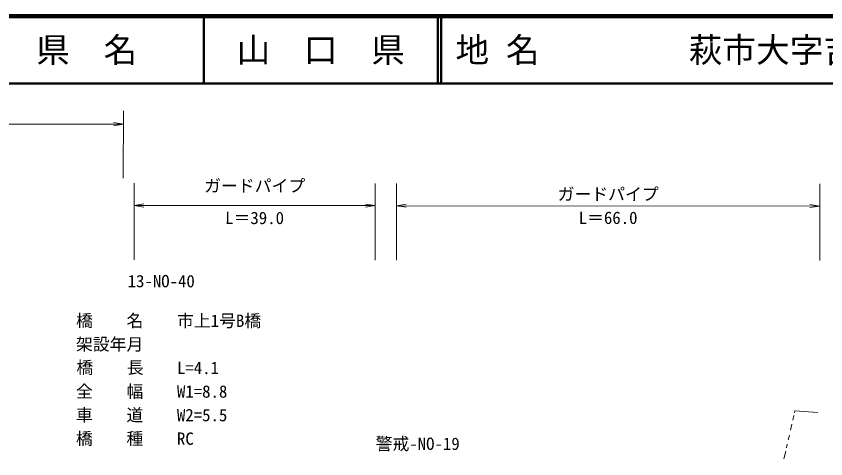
# Model space of a CAD drawing. Units: millimetres, scale not verified. Extents: x 40000 to 680000, y 20000 to 380000.
# Drawn here: x 305154 to 425374, y 314329 to 380000 of the extents above; entities that cross this region are included whole.
import ezdxf
from ezdxf.enums import TextEntityAlignment as Align

# ---------------------------------------------------------------- set-up
doc = ezdxf.new("R2010")
doc.units = ezdxf.units.MM
doc.header["$LTSCALE"] = 1000
for name, color, linetype, lineweight in [('M-BGD', 7, 'Continuous', 13), ('M-TTL', 2, 'Continuous', 140), ('M-TTL-FRAM', 7, 'Continuous', 13), ('M-TTL-LINE', 7, 'Continuous', 50), ('M-TTL-TXT', 7, 'Continuous', 13)]:
    doc.layers.add(name, color=color, linetype=linetype, lineweight=lineweight)
doc.styles.add('ＭＳ ゴシック', font='')
doc.styles.get('ＭＳ ゴシック').set_extended_font_data('MS Gothic')

# ---------------------------------------------------------------- blocks, each defined once
blk = doc.blocks.new('open_arrow')
at = {"color": 0, "linetype": 'Continuous', "lineweight": -2}
blk.add_lwpolyline([(7.5, 1.25), (0, 0), (7.5, -1.25)], dxfattribs=at)

msp = doc.modelspace()

# ---------------------------------------------------------------- linework, layer by layer
at = {"layer": 'M-BGD'}
for p, q in [((420724, 321146), (420793, 321445)), ((420793, 321445), (424172, 321203)), ((420476, 320073), (420637, 320767)), ((420128, 318568), (420338, 319477)), ((419797, 317133), (419963, 317854)), ((419519, 315932), (419646, 316479)), ((419149, 314329), (419415, 315482))]:
    msp.add_line(p, q, dxfattribs=at)
at = {"layer": 'M-TTL'}
msp.add_line((680000, 380000), (40000, 380000), dxfattribs=at)
at = {"layer": 'M-TTL-FRAM'}
for p, q in [((321060, 355966), (321068, 365966)), ((321067, 363966), (204851, 364061)), ((322673, 343830), (322682, 355203)), ((358440, 343800), (358449, 355174)), ((361630, 343798), (361639, 355171)), ((424467, 343747), (424476, 355120)), ((358447, 351889), (322679, 351918)), ((424473, 351835), (361637, 351886))]:
    msp.add_line(p, q, dxfattribs=at)
at = {"layer": 'M-TTL-LINE'}
for p, q in [((333000, 380000), (333000, 370000)), ((367750, 380000), (367750, 370000)), ((368250, 380000), (368250, 370000)), ((40000, 370000), (680000, 370000))]:
    msp.add_line(p, q, dxfattribs=at)

# ---------------------------------------------------------------- block references
at = {"layer": 'M-TTL-FRAM', "xscale": 193, "yscale": 193, "rotation": 180}
for p in [(321067, 363966), (358447, 351889), (424473, 351835)]:
    msp.add_blockref('open_arrow', p, dxfattribs=at)
at = {"layer": 'M-TTL-FRAM', "xscale": 193, "yscale": 193}
for p in [(322679, 351918), (361637, 351886)]:
    msp.add_blockref('open_arrow', p, dxfattribs=at)

# ---------------------------------------------------------------- texts
at = {"layer": 'M-BGD', "color": 1, "style": 'ＭＳ ゴシック'}
for s, p in [('13-NO-40', (321701, 339228)), ('橋\u3000\u3000名', (314035, 333365)), ('市上1号B橋', (329035, 333352)), ('架設年月', (314032, 329865)), ('橋\u3000  長', (314097, 326416)), ('L=4.1', (329029, 326352)), ('全\u3000\u3000幅', (314026, 322865)), ('W1=8.8', (329026, 322852)), ('車\u3000\u3000道', (314023, 319365)), ('W2=5.5', (329023, 319352)), ('橋\u3000\u3000種', (314021, 315865)), ('RC', (329021, 315852))]:
    msp.add_text(s, height=1833, rotation=359.953, dxfattribs=at).set_placement(p, align=Align.BOTTOM_LEFT)
at = {"layer": 'M-TTL-FRAM', "style": 'ＭＳ ゴシック'}
for s, p in [('ガードパイプ', (333064, 353380)), ('ガードパイプ', (385555, 352141)), ('L＝39.0', (336185, 348609)), ('L＝66.0', (388677, 348631)), ('警戒-NO-19', (358529, 315100))]:
    msp.add_text(s, height=1833, rotation=359.953, dxfattribs=at).set_placement(p, align=Align.BOTTOM_LEFT)
at = {"layer": 'M-TTL-TXT', "style": 'ＭＳ ゴシック'}
for s, p in [('県\u3000名', (315625, 375000)), ('山\u3000口\u3000県', (350375, 375000))]:
    msp.add_text(s, height=3666, dxfattribs=at).set_placement(p, align=Align.MIDDLE_CENTER)
for s, p in [('地 名', (370380, 375000)), ('萩市大字吉部上', (405024, 375000))]:
    msp.add_text(s, height=3666, dxfattribs=at).set_placement(p, align=Align.MIDDLE_LEFT)

doc.saveas('drawing.dxf')
